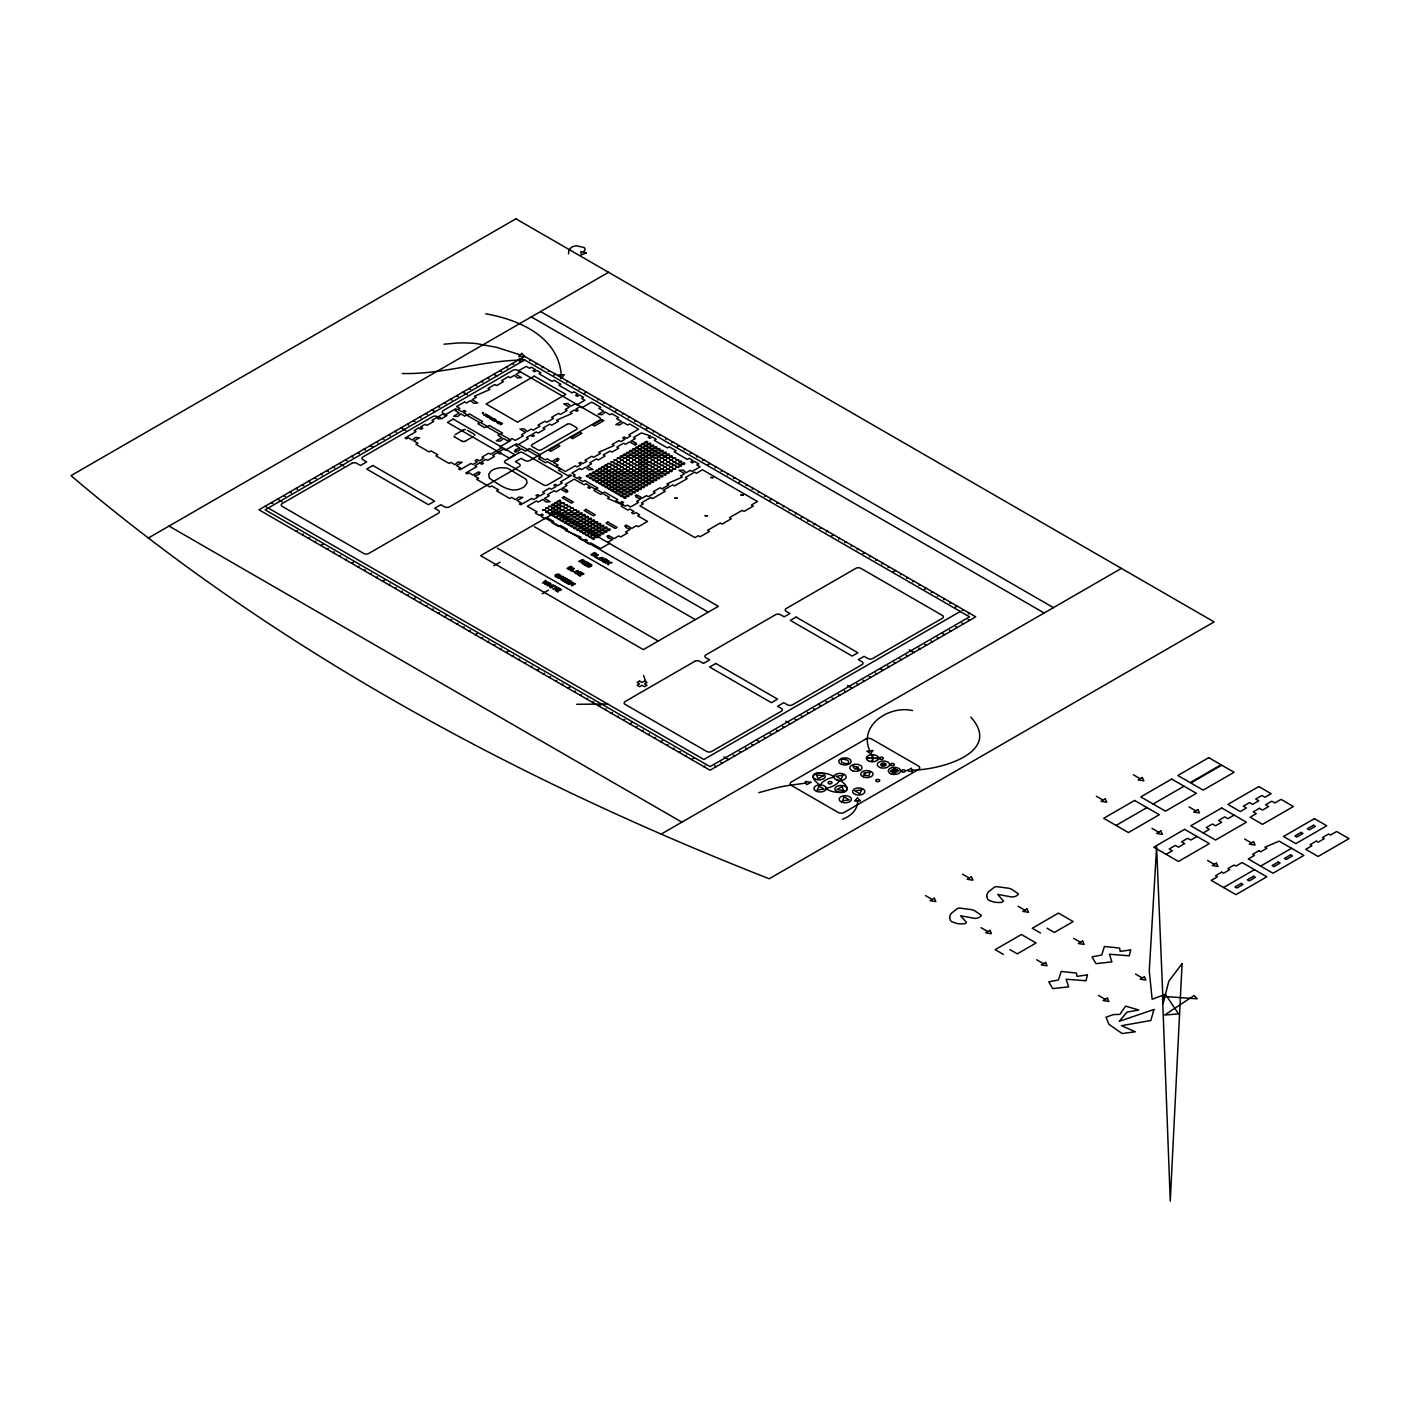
<?xml version="1.0" encoding="UTF-8"?>
<svg xmlns="http://www.w3.org/2000/svg" width="1420" height="1420" viewBox="0 0 1420 1420"><rect width="100%" height="100%" fill="white"/><g stroke="black" fill="none" stroke-linecap="round" stroke-linejoin="round"><path stroke-width="1.5" d="M857.609 800.951C858.071 809.879 850.154 816.482 842.433 819.269M603.145 560.776L605.612 561.876M560.882 578.526L560.545 579.52L561.699 579.378A5.325 3.071 0 0 0 561.841 578.987M581.525 562.036L581.188 562.995L582.36 562.852A5.325 3.071 0 0 0 582.502 562.462M820.547 784.887L821.772 783.006A21.318 12.319 0 0 1 830.629 777.929L833.877 777.184M839.575 780.485L838.332 782.367A21.318 12.319 0 0 1 829.493 787.443L826.245 788.171M861.656 789.822L859.792 793.762L854.804 790.869L861.62 789.804M493.042 418.989C493.929 417.728 489.172 419.237 492.438 420.249L494.55 419.024L493.042 419.006M561.752 377.827L564.237 374.685L558.273 375.004L561.752 377.827L560.509 378.536M583.531 252.281L585.182 249.636L584.401 247.595L576.484 245.784A9.017 5.201 0 0 0 571.195 247.524L568.923 250.08L568.515 253.878M564.095 578.082L561.859 578.401M584.756 561.557L582.519 561.876M571.39 569.42L569.189 569.668M595.228 555.664L593.098 555.894M497.674 421.527L496.379 421.012A2.414 1.385 0 0 0 496.592 421.651L496.716 421.829M489.545 417.107C490.823 414.054 484.025 417.977 489.297 417.267M491.71 418.35C492.917 415.35 486.119 419.219 491.462 418.51M488.995 416.823L487.77 417.125M496.13 421.687L497.337 421.775M575.934 572.029L578.259 570.68L575.544 571.372A7.526 4.349 0 0 0 574.692 571.923M148.337 538.02L608.559 272.303M529.607 360.698L530.849 359.988M535.784 364.265L537.026 363.555M541.978 367.833L543.203 367.123M548.155 371.401L549.38 370.691M482.463 412.457C485.587 412.9 481.433 414.995 482.551 412.741M553.711 375.324L555.557 374.259M455.074 434.68L463.097 430.047M296.052 531.222L297.295 530.512M302.229 534.79L303.472 534.08M566.686 382.104L567.929 381.394M465.174 441.247L473.41 436.49M497.568 423.213L499.751 422.468L498.207 423.586M308.406 538.357L309.649 537.647M572.863 385.672L574.106 384.962M314.583 541.925L315.826 541.197M579.041 389.24L580.283 388.53M320.76 545.493L323.245 544.055M583.993 393.517L586.46 392.097M326.937 549.061L328.18 548.333M333.132 552.628L334.357 551.901M597.589 399.943L598.814 399.233M339.309 556.196L340.534 555.468M603.766 403.511L604.991 402.801M345.486 559.764L346.711 559.036M609.943 407.078L611.168 406.368M351.663 563.332L353.509 562.249M615.499 411.001L617.363 409.918M357.84 566.899L359.082 566.172M622.297 414.214L623.54 413.486M364.017 570.467L365.26 569.74M628.474 417.782L629.717 417.054M370.194 574.017L371.436 573.307M634.651 421.349L635.894 420.622M376.371 577.585L377.613 576.875M640.828 424.917L642.071 424.189M382.548 581.153L385.033 579.733M645.78 429.195L648.248 427.757M388.743 584.721L389.967 584.01M653.2 432.053L654.425 431.325M394.92 588.288L396.144 587.578M659.377 435.62L660.602 434.893M401.097 591.856L402.321 591.146M665.554 439.188L666.779 438.461M407.274 595.424L408.498 594.714M671.731 442.738L672.956 442.028M413.451 598.991L415.297 597.927M677.287 446.679L679.15 445.596M419.628 602.559L420.87 601.849M684.085 449.874L685.327 449.164M493.769 565.781L500.071 562.142M425.805 606.127L427.047 605.417M690.262 453.442L691.504 452.731M431.982 609.695L433.224 608.985M696.439 457.009L697.681 456.299M438.159 613.262L439.401 612.553M702.616 460.577L703.859 459.867M444.353 616.83L446.821 615.41M707.568 464.872L710.035 463.435M450.53 620.398L451.755 619.688M714.988 467.712L716.212 467.002M456.707 623.966L457.932 623.256M721.165 471.28L722.389 470.57M607.849 542.227L612.553 539.511L607.991 537.772L608.772 537.328L606.926 536.263L608.47 535.375L614.097 538.624L618.8 535.89L620.664 536.973L627.462 533.05L625.616 531.985L630.32 529.252L625.776 527.53L626.539 527.068L624.693 526.003L626.238 525.116L631.865 528.364L636.586 525.648L638.432 526.713L647.555 521.459L637.722 515.779L639.586 514.715L635.805 512.531L633.515 513.862L631.598 512.744L633.888 511.431L629.752 509.034L627.906 510.117L621.108 506.195L622.954 505.112L607.511 498.349L609.357 497.266L602.559 493.343L600.713 494.409L593.915 490.486L595.779 489.421L591.625 487.042L589.353 488.356L587.809 487.468L590.081 486.137L585.945 483.759L584.099 484.823L574.266 479.143L565.16 484.415L567.006 485.48L562.302 488.196L566.846 489.935L566.083 490.379L567.911 491.444L566.367 492.332L560.758 489.084L556.036 491.817L554.191 490.734L547.392 494.675L549.238 495.74L544.534 498.455L550.144 501.704L545.99 501.97L542.99 499.343L538.269 502.077L536.423 500.994L527.317 506.266L537.133 511.928L535.287 513.01L539.422 515.389L541.712 514.076L543.256 514.963L540.967 516.294L545.102 518.673M462.884 627.534L464.109 626.823M727.342 474.848L728.566 474.138M609.712 543.31L600.589 548.564L590.773 542.901L588.909 543.966L585.147 541.783L587.436 540.47L585.519 539.369L583.229 540.683L579.094 538.286L580.94 537.221L565.497 530.441L567.343 529.376L560.545 525.453L558.699 526.518L551.901 522.596L553.747 521.53L546.948 517.608M557.563 576.769L557.794 575.65L559.391 576.573L557.936 577.425A3.035 1.757 0 0 1 555.114 576.129A2.68 1.544 0 0 1 555.06 575.366A2.929 1.686 0 0 1 558.539 574.177A2.804 1.615 0 0 1 560.385 575.419L559.196 575.81M469.061 631.101L470.304 630.391M733.519 478.416L734.761 477.706M597.163 558.291L595.938 556.853L598.193 554.688L594.554 556.782L600.962 560.474L603.234 557.528L597.323 558.379M542.245 593.755L548.528 590.116M475.238 634.669L477.084 633.604M739.074 482.339L740.938 481.273M481.416 638.237L482.658 637.527M745.873 485.551L747.115 484.841M487.592 641.804L488.835 641.094M752.05 489.119L753.292 488.409M493.769 645.372L495.012 644.662M758.227 492.687L759.469 491.977M499.947 648.94L501.189 648.23M764.404 496.254L765.646 495.544M506.141 652.508L508.608 651.088M769.356 500.532L771.823 499.112M512.318 656.075L513.543 655.365M776.775 503.39L778 502.68M518.495 659.643L519.72 658.933M782.952 506.958L784.177 506.248M524.672 663.211L525.915 662.501M789.129 510.525L790.372 509.816M530.849 666.779L532.092 666.069M795.306 514.093L796.549 513.383M537.026 670.346L538.89 669.281M800.862 518.016L802.726 516.951M543.203 673.914L544.446 673.204M807.66 521.229L808.903 520.519M549.38 677.482L550.623 676.772M813.837 524.797L815.08 524.087M555.557 681.05L556.8 680.34M820.014 528.364L821.257 527.654M561.752 684.617L562.977 683.908M826.209 531.932L827.434 531.222M567.929 688.185L570.396 686.747M831.144 536.21L833.611 534.79M574.106 691.753L575.331 691.043M838.563 539.067L839.788 538.357M580.283 695.321L581.508 694.611M844.74 542.635L845.965 541.925M586.46 698.889L587.702 698.178M850.917 546.203L852.16 545.493M592.637 702.456L593.879 701.728M857.094 549.771L858.337 549.061M598.814 706.024L600.678 704.941M862.65 553.693L864.514 552.628M604.991 709.592L606.234 708.864M869.448 556.906L870.691 556.196M611.168 713.159L612.41 712.432M875.625 560.474L876.868 559.764M617.363 716.727L618.587 716M881.82 564.042L883.045 563.332M623.54 720.295L624.764 719.567M887.997 567.609L889.222 566.899M629.717 723.863L632.184 722.425M892.931 571.887L895.399 570.467M635.894 727.43L637.118 726.703M900.351 574.745L901.576 574.017M642.071 730.998L643.313 730.27M906.528 578.313L907.77 577.585M648.248 734.548L649.49 733.838M912.705 581.88L913.947 581.153M654.425 738.116L655.667 737.406M918.882 585.448L920.124 584.721M660.602 741.684L662.466 740.619M924.438 589.371L926.302 588.288M666.779 745.251L668.021 744.541M931.236 592.584L932.479 591.856M672.956 748.819L674.198 748.109M937.413 596.151L938.656 595.424M679.15 752.387L680.375 751.677M943.608 599.719L944.832 598.991M685.327 755.955L686.552 755.245M949.785 603.287L951.009 602.559M691.504 759.522L693.972 758.102M954.719 607.565L957.186 606.127M960.275 611.487L703.859 759.522L268.238 508.023M962.139 610.405L963.381 609.695M703.859 766.658L705.101 765.948M968.316 613.972L969.558 613.262M661.188 834.108L1121.409 568.39M1116.049 825.428L1146.952 807.59M1153.129 804.022L1184.031 786.201M1166.104 854.325L1172.281 850.757L1169.193 848.982L1175.369 845.415L1178.458 847.19L1184.635 843.622L1181.546 841.847L1187.723 838.279L1190.812 840.054L1197.007 836.486M1203.184 832.919L1209.361 829.351L1206.272 827.576L1212.449 824.008L1215.538 825.783L1221.715 822.216L1218.626 820.441L1224.803 816.873L1227.892 818.648L1234.069 815.098M1223.561 887.5L1254.463 869.661M1260.64 866.093L1291.543 848.272M577.337 572.863L580.443 571.941L578.49 573.059A7.437 4.295 0 0 1 577.496 573.573M596.471 554.776L595.353 555.06M572.633 568.55L571.497 568.852M490.805 418.296L489.989 418.403M758.795 792.662L776.243 787.869A174.766 100.909 0 0 1 785.97 785.863L805.921 783.059M444.034 344.208L458.021 342.983A76.485 44.162 0 0 1 476.587 343.622L496.876 347.385L520.235 354.876M911.906 770.066C937.573 770.492 1003.514 753.416 970.819 717.118M519.507 360.13C480.031 361.124 441.886 374.56 402.286 373.513M872.909 759.221L871.614 760.818M557.865 574.745L559.16 575.153M576.697 704.284L607.724 704.018M912.545 710.586C889.47 705.066 858.053 725.265 869.821 750.878M872.04 757.215L873.3 755.653M867.247 757.73L867.283 757.73A3.035 1.757 0 0 0 867.939 757.73L870.708 758.333M877.631 758.688L877.666 758.688A3.035 1.757 0 0 0 876.957 758.688L874.223 758.156M485.711 313.82C518.673 319.464 558.273 336.647 561.255 374.844M606.251 560.651L607.139 560.953A2.52 1.455 0 0 0 607.476 560.421A2.467 1.42 0 0 0 604.991 559.072M845.965 759.593L841.243 759.061L841.474 761.759A9.532 5.502 0 0 0 843.906 763.25L848.61 763.765L848.397 761.067A9.532 5.502 0 0 0 845.965 759.593M833.859 776.74C824.984 769.871 801.998 772.391 819.766 784.887M826.262 788.632C835.12 795.502 858.106 792.981 840.356 780.485M568.834 569.491L566.988 568.426L570.663 566.296L572.153 567.148A6.479 3.745 0 0 1 572.721 567.521M593.205 555.273L592.229 554.723L593.826 554.51A5.218 3.017 0 0 1 594.341 554.829M569.296 569.029L568.355 568.497L569.952 568.284A5.218 3.017 0 0 1 570.467 568.621M587.969 566.189L590.081 564.574A4.278 2.467 0 0 1 590.489 564.841M540.594 311.548L1053.445 607.636M531.328 316.891L1044.179 612.996M518.495 359.988L520.039 360.875M968.014 619.51L969.558 620.398M512.318 363.555L513.862 364.443M961.837 623.078L963.381 623.966M506.141 367.123L507.685 368.011M955.642 626.646L957.186 627.534M499.947 370.691L501.491 371.578M949.465 630.214L951.009 631.101M493.769 374.259L496.858 376.034M941.744 632.894L944.832 634.669M487.592 377.827L489.137 378.714M937.111 637.349L938.656 638.237M481.416 381.394L482.96 382.282M930.934 640.917L932.479 641.804M475.238 384.962L476.783 385.849M924.757 644.485L926.302 645.372M469.061 388.53L470.606 389.417M918.58 648.053L920.124 648.94M1133.426 774.823L1140.207 778.728M1189.037 806.933L1195.818 810.838M1244.648 839.025L1251.428 842.947M462.884 392.097L467.517 394.76M909.315 649.827L913.947 652.508M456.707 395.665L458.252 396.553M906.226 655.188L907.77 656.075M497.55 423.195C497.035 420.125 503.976 423.515 498.225 423.586M450.53 399.233L452.075 400.12M900.031 658.756L901.576 659.643M444.353 402.801L445.898 403.688M893.854 662.323L895.399 663.211M438.159 406.368L439.703 407.256M887.678 665.891L889.222 666.779M467.482 430.349L473.925 434.058A2.538 1.473 0 0 1 474.671 435.407M431.982 409.918L435.07 411.711M879.956 668.554L883.045 670.346M1096.364 796.229L1103.127 800.134M1151.975 828.339L1158.738 832.244M1207.568 860.431L1214.348 864.354M425.805 413.486L427.349 414.392M875.323 673.027L876.868 673.914M419.628 417.054L421.172 417.959M454.666 437.005L461.802 441.123M869.146 676.594L870.691 677.482M413.451 420.622L414.995 421.527M862.969 680.162L864.514 681.05M407.274 424.189L408.818 425.095M856.792 683.73L858.337 684.617M401.097 427.757L405.73 430.438M847.527 685.505L852.16 688.185M394.92 431.325L396.464 432.23M545.511 518.176L708.278 612.144M844.421 690.865L845.965 691.753M388.743 434.893L390.287 435.798M838.244 694.416L839.788 695.321M594.696 554.297L593.826 553.8L595.424 553.747M592.193 555.415L590.844 554.634L594.536 552.504L596.027 553.374A6.479 3.745 0 0 1 596.595 553.747M382.548 438.461L384.092 439.366M832.067 697.983L833.611 698.889M534.399 526.731L695.303 619.617M376.371 442.028L377.915 442.933M825.89 701.551L827.434 702.456M581.241 561.255L578.792 561.61L582.466 559.48L584.028 560.367A4.384 2.538 0 0 1 584.774 560.9M370.194 445.596L373.283 447.389M818.168 704.231L821.257 706.024M570.822 568.071L569.952 567.574L571.568 567.521M364.017 449.164L365.561 450.051M813.536 708.686L815.08 709.592M357.84 452.731L359.384 453.619M807.359 712.254L808.903 713.159M351.663 456.299L353.207 457.187M801.182 715.822L802.726 716.727M561.574 577.656L562.817 577.283M560.58 577.762L558.131 578.135L561.823 576.005L563.367 576.893A4.384 2.538 0 0 1 564.113 577.408M345.486 459.867L347.03 460.754M795.005 719.39L796.549 720.295M497.337 548.138L658.241 641.023M339.309 463.435L343.942 466.115M785.721 721.183L790.372 723.863M333.132 467.002L334.676 467.89M782.633 726.525L784.177 727.43M326.937 470.57L328.481 471.458M776.456 730.093L778 730.998M320.76 474.138L322.305 475.025M770.279 733.661L771.823 734.548M314.583 477.706L316.127 478.593M764.102 737.228L765.646 738.116M308.406 481.273L311.495 483.066M756.381 739.909L759.469 741.684M302.229 484.841L303.773 485.729M751.748 744.364L753.292 745.251M296.052 488.409L297.596 489.297M745.571 747.932L747.115 748.819M962.511 874.17L969.292 878.075M1018.122 906.279L1024.903 910.184M1073.733 938.389L1080.514 942.294M1135.521 974.049L1142.301 977.972M1047.002 928.201L1054.35 932.443L1073.165 921.58L1058.486 913.095L1032.233 928.254L1040.487 933.011M289.875 491.977L291.419 492.864M739.394 751.499L740.938 752.387M283.698 495.544L285.242 496.432M733.217 755.067L734.761 755.955M277.521 499.112L282.154 501.792M723.934 756.86L728.566 759.522M271.327 502.68L272.889 503.567M720.845 762.203L722.389 763.09M265.149 506.248L266.694 507.135M714.668 765.77L716.212 766.658M925.449 895.576L932.212 899.481M981.06 927.686L987.823 931.591M1036.671 959.778L1043.434 963.701M1098.459 995.456L1105.221 999.36M1009.939 949.607L1017.27 953.849L1036.085 942.986L1021.406 934.502L995.171 949.66L1003.425 954.418M169.033 526.074L681.884 822.162M583.478 560.758L582.218 561.131A2.769 1.597 0 0 0 582.821 561.433M606.287 559.995L605.151 559.604A2.467 1.42 0 0 0 603.216 560.74M489.35 477.919L488.693 474.227L491.036 471.085A15.371 8.875 0 0 1 494.657 469.008L500.089 467.659L506.461 468.032A8.84 5.094 0 0 1 509.07 469.079L526.234 479.356L527.157 482.818L524.619 486.421A15.371 8.875 0 0 1 521.175 488.409C510.419 493.45 499.645 484.983 491.142 479.41A8.84 5.094 0 0 1 489.35 477.919M643.544 675.441L645.798 681.742M562.16 577.958A2.769 1.597 0 0 1 561.645 577.62M556.853 576.804A1.81 1.047 0 0 1 557.847 574.851M577.549 573.733A2.29 1.331 0 0 1 574.887 572.721M590.507 565.621A2.219 1.278 0 0 1 588.927 566.296M591.625 564.841A4.136 2.378 0 0 0 590.933 564.379L589.584 563.58L585.91 565.71L587.312 566.527A3 1.739 0 0 0 588.838 567.059A3.443 1.988 0 0 0 591.412 565.888M591.767 565.462A2.485 1.438 0 0 1 591.519 565.923M605.594 561.859A2.361 1.367 0 0 1 604.174 562.089M604.068 562.231A2.662 1.526 0 0 1 602.293 560.509A2.662 1.526 0 0 1 604.991 559.249M872.697 759.966A2.503 1.438 0 0 1 871.986 761.457M875.501 758.067A2.503 1.438 0 0 1 877.968 758.404M869.413 758.351A2.503 1.438 0 0 1 866.928 757.996M872.217 756.452A2.503 1.438 0 0 1 872.927 754.961M465.156 441.3A2.308 1.331 0 0 1 461.979 441.034M454.826 436.863A2.236 1.278 0 0 1 453.992 436.171M463.24 429.976A2.538 1.473 0 0 1 465.511 429.568M949.625 917.639L950.495 920.497A7.987 4.615 0 0 0 952.181 921.864L956.512 923.355A18.442 10.65 0 0 0 959.743 923.852L964.517 923.834L966.505 922.503L960.63 915.776L974.83 918.403A7.916 4.562 0 0 0 979.25 917.356L980.9 916.113A3.816 2.201 0 0 0 981.167 915.101L974.404 910.593A42.298 24.424 0 0 0 971.653 909.652L959.618 908.054A8.342 4.81 0 0 0 957.293 908.587L951.098 913.504A26.572 15.336 0 0 0 949.856 916.326L949.625 917.639M986.705 896.233L987.574 899.091A7.987 4.615 0 0 0 989.261 900.457L993.574 901.948A18.442 10.65 0 0 0 996.822 902.463L1001.579 902.428L1003.585 901.096L997.71 894.387L1011.892 896.996A7.916 4.562 0 0 0 1016.33 895.967L1017.962 894.707A3.816 2.201 0 0 0 1018.246 893.695L1011.484 889.186A42.298 24.424 0 0 0 1008.732 888.245L996.698 886.648A8.342 4.81 0 0 0 994.355 887.18L988.16 892.097A26.572 15.336 0 0 0 986.935 894.919L986.705 896.233M1182.079 963.63L1170.257 1201.196L1162.519 996.325L1197.22 998.81L1194.096 995.509L1164.684 1014.998L1178.618 1013.933L1165.376 994.302L1152.135 999.272L1149.277 970.819L1156.608 846.923L1163.122 1003.656L1168.837 981.167L1182.079 963.63M871.259 758.156L873.655 758.262L871.294 758.049M882.335 764.492L884.536 764.546L882.335 764.492M542.635 509.975L545.67 510.153L542.688 509.816M545.724 511.768C548.51 515.123 549.611 508.786 545.724 511.768M545.724 508.2L548.759 508.36L545.777 508.023M548.812 506.407L551.847 506.585L548.865 506.248M548.812 509.975L551.847 510.153L548.865 509.816M548.812 513.543C551.599 516.898 552.699 510.579 548.812 513.543M551.901 504.632C554.705 507.952 555.983 501.668 551.901 504.632M551.901 508.2C554.776 511.519 555.859 505.218 551.901 508.2M551.901 511.768C554.688 515.105 555.788 508.786 551.901 511.768M551.901 515.336C554.688 518.673 555.788 512.354 551.901 515.336M554.989 502.84C558.096 506.07 558.663 499.982 555.007 502.769M554.989 506.407C558.096 509.638 558.663 503.55 555.007 506.319M554.989 509.975C558.024 513.206 558.752 507.082 555.007 509.886M554.989 513.543C558.078 516.827 558.504 510.561 554.989 513.543M554.989 517.111C557.936 520.394 558.965 514.111 554.989 517.111M558.078 501.065C560.9 504.313 562.267 498.118 558.096 500.976M558.078 504.632C561.273 507.81 561.752 501.686 558.096 504.544M558.078 508.2C561.22 511.395 561.841 505.236 558.096 508.111M558.078 511.768C561.255 515.016 561.61 508.697 558.078 511.768M558.078 515.336C561.255 518.584 561.61 512.265 558.078 515.336M558.078 518.903C560.918 522.223 562.054 515.922 558.078 518.903M561.166 502.84L564.219 503.017L561.22 502.68M561.166 506.407L564.219 506.585L561.22 506.248M561.166 509.975L564.219 510.153L561.22 509.816M561.166 513.543C564.326 516.791 564.734 510.543 561.166 513.543M561.166 517.111C563.989 520.466 565.018 514.147 561.166 517.111M561.166 520.678C563.989 524.033 565.018 517.714 561.166 520.678M564.255 504.632L567.308 504.792L564.308 504.455M564.255 508.2L567.308 508.36L564.308 508.023M564.255 511.768C567.414 515.016 567.822 508.75 564.255 511.768M564.255 515.336C567.414 518.584 567.822 512.318 564.255 515.336M564.255 518.903C567.077 522.24 568.106 515.922 564.255 518.903M564.255 522.471C567.077 525.808 568.106 519.489 564.255 522.471M567.343 506.407L570.396 506.585L567.397 506.248M567.343 509.975L570.396 510.153L567.397 509.816M567.343 513.543C570.503 516.791 570.911 510.543 567.343 513.543M567.343 517.111C570.166 520.466 571.195 514.147 567.343 517.111M567.343 520.678C570.166 524.033 571.195 517.714 567.343 520.678M567.343 524.246C570.077 527.601 571.337 521.282 567.343 524.246M570.432 508.2L573.485 508.36L570.485 508.023M570.432 511.768C573.68 515.016 573.928 508.715 570.432 511.768M570.432 515.336C573.68 518.584 573.928 512.283 570.432 515.336M570.432 518.903C573.573 522.169 573.875 515.939 570.432 518.903M570.432 522.471C573.573 525.737 573.875 519.507 570.432 522.471M570.432 526.039C573.538 529.323 573.946 523.039 570.432 526.039M573.52 509.975L576.573 510.153L573.591 509.816M573.52 513.543C576.342 516.862 577.585 510.543 573.52 513.543M573.52 517.111C577.017 520.323 576.502 514.129 573.52 517.111M573.52 520.678C577.017 523.891 576.502 517.697 573.52 520.678M573.52 524.246C576.964 527.477 576.573 521.211 573.52 524.246M573.52 527.814C576.609 531.062 577.194 524.903 573.556 527.725M576.609 511.768C579.413 515.105 580.478 508.804 576.609 511.768M576.609 515.336C579.413 518.673 580.478 512.371 576.609 515.336M576.609 518.903C580.106 522.081 579.75 515.868 576.609 518.903M576.609 522.471C580.106 525.648 579.75 519.436 576.609 522.471M576.609 526.039C580.123 529.234 579.733 522.986 576.609 526.039M576.609 529.607C579.609 532.873 580.265 526.678 576.644 529.518M579.715 513.543C582.502 516.898 583.638 510.579 579.715 513.543M579.715 517.111C583.212 520.288 582.857 514.111 579.715 517.111M579.715 520.678C583.212 523.856 582.857 517.679 579.715 520.678M579.715 524.246C583.229 527.441 582.821 521.229 579.715 524.246M579.715 527.814C582.715 531.08 583.336 524.921 579.733 527.725M579.715 531.382C582.803 534.63 583.194 528.524 579.733 531.293M582.803 515.336C585.59 518.673 586.673 512.371 582.803 515.336M582.803 518.903C585.928 522.152 586.407 515.922 582.803 518.903M586.353 476.073C589.85 479.25 589.477 473.073 586.353 476.073M582.803 522.471C585.928 525.72 586.407 519.489 582.803 522.471M582.803 526.039C585.945 529.287 586.371 523.039 582.803 526.039M582.803 529.607C585.484 532.89 586.975 526.767 582.821 529.518M582.803 533.174C585.998 536.352 586.442 530.317 582.821 533.086M585.892 517.111C588.998 520.359 589.531 514.129 585.892 517.111M589.442 474.28C592.246 477.635 593.329 471.316 589.442 474.28M585.892 520.678C588.998 523.927 589.531 517.697 585.892 520.678M589.442 477.848C592.566 481.096 593.081 474.884 589.442 477.848M585.892 524.246C588.998 527.495 589.531 521.264 585.892 524.246M585.892 527.814C588.519 531.098 590.152 524.992 585.91 527.725M585.892 531.382C588.661 534.683 589.921 528.542 585.91 531.293M585.892 534.949C588.998 538.144 589.655 532.074 585.91 534.861M592.53 472.505C595.317 475.86 596.435 469.523 592.53 472.505M588.981 518.903C592.175 522.116 592.637 515.886 588.981 518.903M592.53 476.073C595.654 479.321 596.187 473.091 592.53 476.073M588.981 522.471C592.175 525.684 592.637 519.454 588.981 522.471M592.53 479.641C595.654 482.889 596.187 476.659 592.53 479.641M588.981 526.039C592.246 529.234 592.53 523.039 588.981 526.039M588.981 529.607C591.785 532.855 593.134 526.731 588.998 529.518M588.981 533.174C592.051 536.405 592.655 530.281 588.998 533.086M588.981 536.742C592.069 539.973 592.619 533.867 588.998 536.653M595.619 470.712C598.406 474.067 599.524 467.748 595.619 470.712M595.619 474.28C598.406 477.635 599.524 471.316 595.619 474.28M592.069 520.678C595.317 523.891 595.637 517.679 592.069 520.678M595.619 477.848C598.832 481.06 599.293 474.83 595.619 477.848M592.069 524.246C595.388 527.441 595.53 521.264 592.069 524.246M595.619 481.416C598.832 484.628 599.293 478.398 595.619 481.416M592.069 527.814C595.051 531.08 595.992 524.832 592.069 527.814M592.069 531.382C595.388 534.612 595.53 528.329 592.069 531.382M592.069 534.949C595.601 538.144 595.14 531.932 592.069 534.949M592.069 538.517C595.53 541.748 595.087 535.482 592.069 538.517M598.725 468.937C601.601 472.256 602.683 465.955 598.725 468.937M598.725 472.505C601.512 475.842 602.595 469.523 598.725 472.505M598.725 476.073C601.973 479.268 602.293 473.073 598.725 476.073M595.158 522.471C598.104 525.737 599.134 519.454 595.158 522.471M598.725 479.641C601.973 482.835 602.293 476.641 598.725 479.641M595.158 526.039C598.139 529.305 599.08 523.039 595.158 526.039M598.725 483.208C601.973 486.403 602.293 480.209 598.725 483.208M595.158 529.607C597.997 532.837 599.258 526.731 595.175 529.518M595.158 533.174C598.21 536.405 598.849 530.281 595.175 533.086M595.158 536.742C598.228 539.973 598.814 533.867 595.175 536.653M601.814 467.144C604.849 470.375 605.577 464.251 601.832 467.056M601.814 470.712C604.884 473.996 605.328 467.712 601.814 470.712M601.814 474.28C604.884 477.564 605.328 471.28 601.814 474.28M601.814 477.848C604.742 481.131 605.79 474.83 601.814 477.848M598.246 524.246C601.228 527.512 602.186 521.246 598.246 524.246M601.814 481.416C604.742 484.699 605.79 478.398 601.814 481.416M598.246 527.814C601.086 531.062 602.346 524.956 598.264 527.725M601.814 484.983C604.796 488.249 605.736 481.983 601.814 484.983M598.246 531.382C600.997 534.648 602.488 528.489 598.264 531.293M598.246 534.949C601.299 538.198 601.938 532.074 598.264 534.861M604.902 465.37C607.991 468.582 608.577 462.494 604.92 465.281M604.902 468.937C607.92 472.168 608.683 466.062 604.92 468.848M604.902 472.505C607.973 475.789 608.417 469.523 604.902 472.505M604.902 476.073C607.724 479.392 608.896 473.073 604.902 476.073M604.902 479.641C607.724 482.96 608.896 476.641 604.902 479.641M601.334 526.039C604.068 529.376 605.328 523.075 601.334 526.039M604.902 483.208C607.724 486.528 608.896 480.209 604.902 483.208M601.334 529.607C603.997 532.89 605.577 526.767 601.352 529.518M604.902 486.776C607.636 490.06 609.003 483.936 604.92 486.687M601.334 533.174C603.979 536.458 605.594 530.334 601.352 533.086M607.991 463.577L611.026 463.754L608.044 463.417M607.991 467.144L611.026 467.322L608.044 466.985M607.991 470.712C611.132 473.96 611.541 467.695 607.991 470.712M607.991 474.28C611.132 477.528 611.541 471.262 607.991 474.28M607.991 477.848C610.795 481.203 611.842 474.884 607.991 477.848M607.991 481.416C610.795 484.77 611.842 478.451 607.991 481.416M604.423 527.814C607.085 531.115 608.665 524.974 604.441 527.725M607.991 484.983C610.724 488.338 611.967 482.019 607.991 484.983M604.423 531.382C607.068 534.666 608.701 528.559 604.441 531.293M607.991 488.551C610.653 491.835 612.215 485.711 608.009 488.462M611.079 461.802L614.115 461.961L611.132 461.624M611.079 465.37L614.115 465.529L611.132 465.192M611.079 468.937L614.115 469.097L611.132 468.76M611.079 472.505C614.239 475.753 614.629 469.487 611.079 472.505M611.079 476.073C613.884 479.41 614.931 473.091 611.079 476.073M611.079 479.641C613.884 482.978 614.931 476.659 611.079 479.641M611.079 483.208C613.884 486.545 614.931 480.226 611.079 483.208M607.511 529.607C610.174 532.89 611.754 526.767 607.529 529.518M611.079 486.776C613.742 490.06 615.304 483.918 611.097 486.687M611.079 490.326C613.706 493.627 615.357 487.504 611.097 490.255M614.168 460.009L617.203 460.186L614.221 459.849M614.168 463.577L617.203 463.754L614.221 463.417M614.168 467.144L617.203 467.322L614.221 466.985M614.168 470.712C617.327 473.96 617.718 467.695 614.168 470.712M614.168 474.28C617.327 477.528 617.718 471.262 614.168 474.28M614.168 477.848C616.972 481.203 618.019 474.884 614.168 477.848M614.168 481.416C616.972 484.77 618.019 478.451 614.168 481.416M614.168 484.983C616.901 488.338 618.144 482.019 614.168 484.983M614.168 488.551C616.83 491.835 618.41 485.711 614.185 488.462M614.168 492.119C616.812 495.403 618.428 489.297 614.185 492.03M617.256 458.234L620.291 458.394L617.309 458.056M617.256 461.802L620.291 461.961L617.309 461.624M617.256 465.37L620.291 465.529L617.309 465.192M617.256 468.937L620.291 469.097L617.309 468.76M617.256 472.505C620.504 475.753 620.735 469.452 617.256 472.505M617.256 476.073C620.398 479.339 620.682 473.108 617.256 476.073M617.256 479.641C620.398 482.906 620.682 476.676 617.256 479.641M617.256 483.208C620.398 486.474 620.682 480.244 617.256 483.208M617.256 490.326C619.936 493.61 621.428 487.522 617.274 490.255M617.256 486.776C619.954 490.06 621.392 483.918 617.274 486.687M617.256 493.894C620.132 497.142 621.303 491.072 617.274 493.823M620.345 456.441C623.007 459.743 624.552 453.566 620.362 456.353M620.345 460.009L623.38 460.186L620.398 459.849M620.345 463.577L623.38 463.754L620.398 463.417M620.345 467.144L623.38 467.322L620.398 466.985M620.345 470.712C623.167 474.031 624.392 467.712 620.345 470.712M620.345 474.28C623.167 477.599 624.392 471.28 620.345 474.28M620.345 477.848C623.824 481.06 623.309 474.866 620.345 477.848M620.345 481.416C623.824 484.628 623.309 478.434 620.345 481.416M620.345 484.983C623.77 488.214 623.398 481.948 620.345 484.983M620.345 488.551C623.416 491.799 624.001 485.64 620.362 488.462M620.345 492.119C623.185 495.367 624.463 489.279 620.362 492.03M623.433 454.666C626.255 457.897 627.64 451.737 623.451 454.578M620.345 495.686C623.114 498.935 624.552 492.829 620.362 495.598M623.433 458.234L626.468 458.394L623.486 458.056M623.433 461.802L626.468 461.961L623.486 461.624M623.433 465.37L626.468 465.529L623.486 465.192M623.433 468.937L626.468 469.097L623.486 468.76M623.433 472.505C626.22 475.842 627.303 469.541 623.433 472.505M623.433 476.073C626.912 479.25 626.575 473.037 623.433 476.073M623.433 479.641C626.912 482.818 626.575 476.605 623.433 479.641M623.433 483.208C626.912 486.385 626.575 480.173 623.433 483.208M623.433 486.776C626.415 490.042 627.072 483.847 623.451 486.687M623.433 490.326C626.628 493.539 626.948 487.415 623.451 490.255M626.522 452.873C629.22 456.157 630.693 450.016 626.539 452.785M623.433 493.894C626.238 497.142 627.604 490.983 623.451 493.823M626.522 456.441C629.184 459.725 630.764 453.601 626.539 456.353M623.433 497.461C626.238 500.71 627.604 494.55 623.451 497.391M626.522 460.009L629.575 460.186L626.575 459.849M626.522 463.577L629.575 463.754L626.575 463.417M626.522 467.144L629.575 467.322L626.575 466.985M626.522 470.712C629.326 474.067 630.444 467.748 626.522 470.712M626.522 474.28C629.326 477.635 630.444 471.316 626.522 474.28M626.522 477.848C630.036 481.025 629.681 474.848 626.522 477.848M626.522 481.416C630.036 484.593 629.681 478.416 626.522 481.416M626.522 484.983C630.054 488.16 629.646 481.966 626.522 484.983M626.522 488.551C629.522 491.817 630.143 485.658 626.539 488.462M629.61 451.098C632.752 454.293 633.356 448.223 629.628 451.01M626.522 492.119C629.291 495.403 630.587 489.261 626.539 492.03M629.61 454.666C632.681 457.879 633.32 451.773 629.628 454.578M626.522 495.686C629.22 498.97 630.693 492.829 626.539 495.598M629.61 458.234L632.663 458.394L629.663 458.056M629.61 461.802L632.663 461.961L629.663 461.624M629.61 465.37L632.663 465.529L629.663 465.192M629.61 468.937L632.663 469.097L629.663 468.76M629.61 472.505C632.415 475.842 633.48 469.541 629.61 472.505M629.61 476.073C632.734 479.321 633.231 473.091 629.61 476.073M629.61 479.641C632.734 482.871 633.231 476.659 629.61 479.641M629.61 483.208C632.734 486.439 633.231 480.226 629.61 483.208M629.61 486.776C632.291 490.06 633.781 483.936 629.628 486.687M632.699 449.306C635.823 452.501 636.462 446.43 632.716 449.235M629.61 490.326C632.361 493.627 633.693 487.504 629.628 490.255M632.699 452.873C635.752 456.104 636.426 449.98 632.716 452.785M629.61 493.894C632.752 497.089 633.356 491.036 629.628 493.823M632.699 456.441C635.698 459.672 636.497 453.548 632.716 456.353M632.699 460.009L635.752 460.186L632.752 459.849M632.699 463.577L635.752 463.754L632.752 463.417M632.699 467.144L635.752 467.322L632.752 466.985M632.699 470.712C635.485 474.067 636.586 467.748 632.699 470.712M632.699 474.28C635.485 477.635 636.586 471.316 632.699 474.28M632.699 477.848C635.805 481.096 636.355 474.866 632.699 477.848M632.699 481.416C635.805 484.664 636.355 478.434 632.699 481.416M632.699 484.983C635.805 488.231 636.355 482.001 632.699 484.983M635.787 447.531C638.858 450.761 639.462 444.637 635.805 447.442M632.699 488.551C635.343 491.835 636.959 485.729 632.716 488.462M635.787 451.098C638.822 454.329 639.515 448.223 635.805 451.01M632.699 492.119C635.911 495.314 636.32 489.243 632.716 492.03M635.787 454.666C638.751 457.932 639.479 451.791 635.805 454.578M635.787 458.234L638.84 458.394L635.841 458.056M635.787 461.802L638.84 461.961L635.841 461.624M635.787 465.37L638.84 465.529L635.841 465.192M635.787 468.937L638.84 469.097L635.841 468.76M635.787 472.505C638.574 475.842 639.692 469.523 635.787 472.505M635.787 476.073C638.982 479.285 639.444 473.037 635.787 476.073M635.787 479.641C638.982 482.853 639.444 476.605 635.787 479.641M635.787 483.208C638.982 486.421 639.444 480.173 635.787 483.208M638.876 445.738C642.443 448.951 641.911 442.703 638.876 445.738M635.787 486.776C638.592 490.024 639.958 483.9 635.805 486.687M638.876 449.306C642.408 452.501 641.947 446.288 638.876 449.306M635.787 490.326C638.609 493.592 639.923 487.45 635.805 490.255M638.876 452.873C642.337 456.104 641.911 449.838 638.876 452.873M638.876 456.441C642.355 459.654 641.875 453.442 638.876 456.441M638.876 460.009C642.088 463.275 642.426 456.991 638.876 460.009M638.876 463.577C641.68 466.896 642.958 460.612 638.876 463.577M638.876 467.144C641.751 470.464 642.834 464.18 638.876 467.144M638.876 470.712C641.68 474.067 642.763 467.748 638.876 470.712M638.876 474.28C641.68 477.635 642.763 471.316 638.876 474.28M638.876 477.848C642.142 481.043 642.443 474.848 638.876 477.848M638.876 481.416C642.142 484.61 642.443 478.416 638.876 481.416M641.964 443.963C644.769 447.211 646.135 441.07 641.982 443.874M638.876 484.983C642.195 488.178 642.355 482.001 638.876 484.983M641.964 447.531C645.035 450.761 645.656 444.637 641.982 447.442M638.876 488.551C641.858 491.817 642.816 485.569 638.876 488.551M641.964 451.098C645 454.329 645.727 448.223 641.982 451.01M641.964 454.666C644.911 457.932 645.674 451.773 641.982 454.578M641.964 458.234C644.68 461.518 646.153 455.394 641.982 458.145M641.964 461.802C645.071 465.014 645.639 458.926 641.982 461.713M641.964 465.37C645.071 468.582 645.639 462.494 641.982 465.281M641.964 468.937C645 472.168 645.745 466.044 641.982 468.848M641.964 472.505C645.053 475.789 645.496 469.505 641.964 472.505M641.964 476.073C644.911 479.339 645.958 473.055 641.964 476.073M641.964 479.641C644.911 482.906 645.958 476.623 641.964 479.641M645.053 442.17C647.893 445.418 649.171 439.312 645.071 442.099M641.964 483.208C644.911 486.474 645.958 480.191 641.964 483.208M645.053 445.738C648.07 448.986 648.816 442.862 645.071 445.667M641.964 486.776C644.822 490.006 646.064 483.9 641.982 486.687M645.053 449.306C648.123 452.554 648.745 446.43 645.071 449.235M645.053 452.873C647.999 456.139 648.78 449.98 645.071 452.785M645.053 456.441C648.07 459.69 648.674 453.601 645.071 456.353M645.053 460.009C647.769 463.293 649.259 457.169 645.071 459.92M645.053 463.577C648.159 466.807 648.745 460.701 645.071 463.488M645.053 467.144C648.088 470.375 648.833 464.251 645.071 467.056M645.053 470.712C648.141 474.014 648.585 467.712 645.053 470.712M645.053 474.28C648.141 477.564 648.585 471.28 645.053 474.28M645.053 477.848C647.999 481.131 649.047 474.83 645.053 477.848M645.053 481.416C647.999 484.699 649.047 478.398 645.053 481.416M648.141 443.963C650.786 447.247 652.419 441.141 648.177 443.874M645.053 484.983C648.035 488.249 648.993 481.983 645.053 484.983M648.141 447.531C650.786 450.814 652.401 444.691 648.177 447.442M648.141 451.098C650.786 454.382 652.401 448.258 648.177 451.01M648.141 454.666C650.715 457.985 652.366 451.826 648.177 454.578M648.141 458.234L651.194 458.394L648.212 458.056M648.141 461.802L651.194 461.961L648.212 461.624M648.141 465.37L651.194 465.529L648.212 465.192M648.141 468.937L651.194 469.097L648.212 468.76M648.141 472.505C651.301 475.753 651.709 469.487 648.141 472.505M648.141 476.073C650.963 479.41 651.993 473.091 648.141 476.073M648.141 479.641C650.963 482.978 651.993 476.659 648.141 479.641M648.141 483.208C650.963 486.545 651.993 480.226 648.141 483.208M651.23 445.738C653.875 449.039 655.49 442.916 651.265 445.667M651.23 449.306C653.999 452.589 655.294 446.483 651.265 449.235M651.23 452.873C653.803 456.193 655.472 450.051 651.265 452.785M651.23 456.441C653.857 459.76 655.365 453.601 651.265 456.353M651.23 460.009L654.283 460.186L651.301 459.849M651.23 463.577L654.283 463.754L651.301 463.417M651.23 467.144L654.283 467.322L651.301 466.985M651.23 470.712C654.389 473.96 654.797 467.695 651.23 470.712M651.23 474.28C654.389 477.528 654.797 471.262 651.23 474.28M651.23 481.416C654.052 484.77 655.082 478.451 651.23 481.416M651.23 477.848C654.052 481.203 655.082 474.884 651.23 477.848M654.318 447.531C656.981 450.814 658.596 444.691 654.354 447.442M654.318 451.098C656.981 454.382 658.596 448.258 654.354 451.01M654.318 454.666C656.892 457.985 658.56 451.826 654.354 454.578M654.318 458.234L657.371 458.394L654.389 458.056M654.318 461.802L657.371 461.961L654.389 461.624M654.318 465.37L657.371 465.529L654.389 465.192M654.318 468.937L657.371 469.097L654.389 468.76M654.318 472.505C657.478 475.753 657.886 469.487 654.318 472.505M654.318 476.073C657.14 479.41 658.17 473.091 654.318 476.073M654.318 479.641C657.14 482.978 658.17 476.659 654.318 479.641M657.424 449.306C660.264 452.554 661.525 446.466 657.442 449.235M657.424 452.873C660.069 456.157 661.684 450.016 657.442 452.785M657.424 456.441C660.122 459.725 661.578 453.566 657.442 456.353M657.424 460.009L660.46 460.186L657.478 459.849M657.424 463.577L660.46 463.754L657.478 463.417M657.424 467.144L660.46 467.322L657.478 466.985M657.424 470.712C660.193 474.031 661.525 467.712 657.424 470.712M657.424 474.28C660.193 477.599 661.525 471.28 657.424 474.28M657.424 477.848C660.548 481.114 660.85 474.901 657.424 477.848M660.513 451.098C663.282 454.347 664.72 448.241 660.531 451.01M660.513 454.666C663.211 457.95 664.684 451.808 660.531 454.578M660.513 458.234L663.548 458.394L660.566 458.056M660.513 461.802L663.548 461.961L660.566 461.624M660.513 465.37L663.548 465.529L660.566 465.192M660.513 468.937L663.548 469.097L660.566 468.76M660.513 472.505C663.317 475.806 664.56 469.505 660.513 472.505M660.513 476.073C663.992 479.268 663.477 473.073 660.513 476.073M663.601 452.873C666.424 456.122 667.791 449.945 663.619 452.785M663.601 456.441C666.388 459.69 667.826 453.512 663.619 456.353M663.601 460.009L666.637 460.186L663.655 459.849M663.601 463.577L666.637 463.754L663.655 463.417M663.601 467.144L666.637 467.322L663.655 466.985M663.601 470.712C666.317 474.067 667.577 467.766 663.601 470.712M663.601 474.28C666.317 477.635 667.577 471.334 663.601 474.28M666.69 454.666C669.495 457.915 670.861 451.737 666.708 454.578M666.69 458.234L669.725 458.394L666.743 458.056M666.69 461.802L669.725 461.961L666.743 461.624M666.69 465.37L669.725 465.529L666.743 465.192M666.69 468.937L669.725 469.097L666.743 468.76M666.69 472.505C669.495 475.842 670.595 469.523 666.69 472.505M669.778 456.441C672.778 459.672 673.559 453.566 669.796 456.353M669.778 460.009L672.814 460.186L669.832 459.849M669.778 463.577L672.814 463.754L669.832 463.417M669.778 467.144L672.814 467.322L669.832 466.985M669.778 470.712C672.565 474.067 673.648 467.748 669.778 470.712M672.867 458.234L675.902 458.394L672.92 458.056M672.867 461.802L675.902 461.961L672.92 461.624M672.867 465.37L675.902 465.529L672.92 465.192M672.867 468.937L675.902 469.097L672.92 468.76M675.955 460.009L678.991 460.186L676.009 459.849M675.955 463.577L678.991 463.754L676.009 463.417M675.955 467.144L678.991 467.322L676.009 466.985M674.855 498.225L677.251 498.296L674.855 498.225M679.044 461.802C681.848 465.121 683.126 458.837 679.044 461.802M679.044 465.37C681.848 468.671 683.126 462.405 679.044 465.37M682.132 463.577C684.848 466.86 686.304 460.737 682.15 463.488M705.119 515.708L707.515 515.851L705.172 515.584M710.692 477.546L713.088 477.67L710.728 477.404M740.974 495.012L743.37 495.083L740.974 494.959M1087.418 974.901L1086.034 980.776L1066.118 979.196L1068.639 986.865L1052.735 988.604L1048.776 981.841L1058.486 979.96L1061.184 971.457L1076.413 973.073L1076.946 976.356L1087.418 974.901M1130.675 949.927L1129.291 955.802L1109.375 954.222L1111.895 961.89L1095.992 963.647L1092.015 956.885L1101.743 954.985L1104.44 946.483L1119.652 948.098L1120.185 951.382L1130.675 949.927M1153.963 1009.496L1150.839 1020.483L1121.445 1025.701L1135.361 1031.772L1122.119 1033.529L1108.878 1024.246L1106.02 1017.181L1113.351 1014.608L1119.883 1014.359L1125.581 1006.123L1138.822 1010.01L1127.001 1012.123L1119.262 1021.299L1153.963 1009.496M609.251 562.639L608.452 564.805L607.458 564.237L608.168 562.657L605.115 562.87L608.789 560.74L607.92 562.125L612.073 562.639L609.251 562.639M870.158 772.214L868.809 775.87L863.253 775.089L865.366 773.882L863.839 772.995L870.158 772.214M573.077 582.502L572.171 584.738L575.278 583.762L571.585 585.892L571.745 583.247L568.657 584.206L573.077 582.502M819.038 786.165L817.174 790.106L824.044 789.041L819.038 786.165M842.93 775.267L841.084 779.207L836.078 776.314L842.912 775.249M844.243 796.975L842.397 800.915L849.249 799.851L844.243 796.975M872.75 750.541L870.797 753.807L866.892 751.198L872.75 750.541M601.973 557.776L600.128 558.308L601.973 557.776M487.184 414.782L486.208 415.936L488.16 415.332L486.048 416.557L486.385 415.048L483.776 415.243L485.888 414.019L484.841 415.155L487.184 414.782M857.449 797.951L854.627 801.004L860.609 800.898L857.449 797.951M546.895 582.395L544.836 584.383L550.232 583.247L546.363 583.993L548.315 582.129L544.179 582.679L546.185 580.904L545.404 580.46L542.547 583.052L546.895 582.395M521.797 353.385L518.691 356.349L524.672 356.42L975.735 616.83L710.035 770.226L258.973 509.816L524.672 356.42L521.797 353.385M515.886 218.804L71 475.647C277.131 650.697 518.3 780.272 769.214 878.767L1214.1 621.907L515.886 218.804M524.672 359.988L265.149 509.816L710.035 766.658L969.558 616.83L524.672 359.988L519.365 358.408L519.649 361.851L524.672 359.988M351.84 463.328L282.207 503.532A3.497 2.023 0 0 0 282.207 506.39L363.768 553.481A3.497 2.023 0 0 0 368.703 553.481L438.354 513.277A3.497 2.023 0 0 0 438.354 510.419L434.644 508.289L440.821 504.721L444.531 506.851A3.497 2.023 0 0 0 449.465 506.851L519.116 466.647A3.497 2.023 0 0 0 519.116 463.79L515.407 461.66L521.14 458.341L524.85 460.471A3.497 2.023 0 0 0 529.802 460.471L599.435 420.267A3.497 2.023 0 0 0 599.435 417.427L517.874 370.336A3.497 2.023 0 0 0 512.922 370.336L443.288 410.54A3.497 2.023 0 0 0 443.288 413.397L446.998 415.527L441.247 418.847L437.555 416.699A3.497 2.023 0 0 0 432.603 416.699L362.97 456.903A3.497 2.023 0 0 0 362.97 459.76L366.68 461.908L360.485 465.476L356.793 463.328A3.497 2.023 0 0 0 351.84 463.328M418.705 427.988L414.143 430.615L416.007 431.68L405.037 438.017L406.439 438.833L408.286 437.75L412.315 440.076L415.314 437.449L419.486 437.715L413.859 440.963L417.87 443.288L416.007 444.353L429.142 451.933L430.988 450.868L437.786 454.791L435.922 455.855L449.057 463.435L450.903 462.352L454.933 464.677L457.932 462.05L462.086 462.334L456.459 465.565L460.488 467.89L458.624 468.955L460.027 469.772L470.996 463.435L472.842 464.5L477.404 461.873L475.114 460.559L476.978 459.494L479.25 460.808L483.812 458.181L481.966 457.098L488.764 453.175L490.61 454.258L501.579 447.921L499.733 446.856L510.703 440.519L509.283 439.703L507.437 440.768L503.408 438.461L500.408 441.087L496.254 440.803L501.863 437.555L497.852 435.248L499.716 434.183L486.598 426.603L484.735 427.668L477.954 423.746L479.8 422.681L466.683 415.101L464.819 416.166L460.808 413.859L457.79 416.486L453.637 416.202L459.263 412.954L455.252 410.646L457.098 409.581L455.696 408.765L444.726 415.101L442.88 414.036L438.318 416.663L440.608 417.977L438.762 419.042L436.472 417.728L431.911 420.355L433.774 421.438L426.976 425.361L425.112 424.278L420.551 426.923L422.84 428.236L420.995 429.301L418.705 427.988M464.589 401.949L456.619 406.546L459.867 408.427L458.021 409.492L461.997 411.8L464.287 410.469L465.92 411.409L463.63 412.741L467.606 415.03L469.452 413.948L482.569 421.527L480.723 422.592L487.504 426.515L489.367 425.45L502.485 433.029L500.639 434.094L510.206 439.632L512.07 438.549L515.318 440.431L523.288 435.833L521.442 434.768L525.577 432.372L519.951 429.124L524.104 428.858L527.122 431.485L531.258 429.089L533.121 430.154L539.902 426.231L538.056 425.166L544.854 421.243L546.7 422.308L553.498 418.385L551.652 417.32L558.451 413.397L560.297 414.462L567.095 410.54L565.249 409.475L569.384 407.078L563.758 403.83L567.929 403.564L570.929 406.191L575.064 403.795L576.928 404.86L584.898 400.262L581.632 398.381L583.496 397.316L579.52 395.026L577.23 396.34L575.615 395.417L577.904 394.086L573.911 391.796L572.065 392.861L558.947 385.281L560.793 384.216L553.995 380.294L552.149 381.359L539.032 373.779L540.878 372.714L536.92 370.425L534.63 371.756L532.997 370.798L535.287 369.484L531.311 367.194L529.447 368.259L526.199 366.378L518.229 370.975L520.075 372.058L515.939 374.436L521.548 377.684L517.395 377.968L514.395 375.341L510.295 377.702L508.396 376.655L501.597 380.578L503.461 381.643L496.663 385.565L494.799 384.5L488.001 388.423L489.865 389.488L474.422 396.269L476.268 397.334L472.132 399.73L477.759 402.978L473.588 403.245L470.588 400.617L466.434 403.014L464.589 401.949M372.856 465.476L366.68 469.044L428.467 504.721L434.644 501.153L372.856 465.476M453.175 419.095L447.442 422.414L509.23 458.092L514.963 454.773L453.175 419.095M534.293 376.158L486.101 403.99L517.608 422.184L565.799 394.352L534.293 376.158M494.994 419.29L492.882 420.498L494.976 420.746C492.456 422.84 499.059 418.989 495.367 420.515L494.994 419.29M501.118 422.823L500.408 424.846L502.52 423.621L501.118 422.823M479.57 462.938L474.848 465.653L476.694 466.736L465.724 473.055L467.127 473.872L468.99 472.807L473.02 475.114L478.629 471.866L480.173 472.771L478.345 473.836L479.108 474.28L474.564 476.019L478.575 478.327L476.712 479.392L489.829 486.971L491.675 485.906L498.473 489.829L496.627 490.894L509.744 498.473L511.591 497.408L515.62 499.716L518.62 497.089L522.791 497.373L517.164 500.621L521.175 502.928L519.329 503.993L520.732 504.81L531.683 498.473L533.547 499.556L538.269 496.822L535.979 495.509L537.523 494.604L539.813 495.935L544.517 493.219L542.653 492.154L549.451 488.214L551.315 489.297L556.054 486.545L553.782 485.232L555.327 484.344L557.598 485.658L562.284 482.96L560.421 481.895L571.39 475.558L569.988 474.741L568.142 475.824L558.557 470.286L560.403 469.221L547.286 461.642L545.44 462.707L538.641 458.784L540.487 457.719L527.37 450.14L525.524 451.223L521.513 448.897L515.886 452.146L514.342 451.258L516.188 450.193L515.407 449.749L519.968 448.01L515.939 445.685L517.803 444.62L516.401 443.803L505.431 450.14L503.585 449.075L498.899 451.773L501.189 453.086L499.645 453.974L497.355 452.661L492.616 455.394L494.462 456.477L487.663 460.399L485.817 459.334L481.114 462.05L483.403 463.364L481.859 464.251L479.57 462.938M530.512 435.283L526.394 437.644L528.258 438.727L518.424 444.389L527.548 449.661L529.394 448.578L540.363 454.915L538.517 455.98L545.298 459.92L547.161 458.837L551.865 461.571L557.492 458.323L559.036 459.21L557.19 460.275L557.971 460.719L553.409 462.459L558.131 465.174L556.267 466.239L565.391 471.511L575.207 465.831L577.07 466.896L581.17 464.535L578.881 463.204L580.478 462.299L582.75 463.612L586.886 461.234L585.04 460.169L591.838 456.246L593.684 457.311L600.482 453.388L598.636 452.305L614.079 445.543L612.215 444.46L619.014 440.537L620.877 441.62L624.96 439.259L622.67 437.928L624.285 437.005L626.575 438.318L630.693 435.94L628.847 434.875L638.663 429.195L629.557 423.941L627.693 425.006L622.972 422.29L619.972 424.917L615.818 424.651L621.428 421.403L616.724 418.687L618.587 417.604L611.789 413.681L609.943 414.746L605.222 412.031L602.222 414.658L598.051 414.392L603.678 411.143L598.974 408.427L600.82 407.345L591.714 402.091L581.88 407.753L580.034 406.688L575.899 409.067L578.188 410.38L576.573 411.321L574.284 410.007L570.201 412.35L572.065 413.433L556.604 420.214L558.468 421.279L551.67 425.201L549.824 424.136L543.026 428.059L544.872 429.124L538.073 433.047L536.227 431.982L532.092 434.36L534.381 435.692L532.802 436.597L530.512 435.283M567.148 424.314L532.251 444.478A2.627 1.509 0 0 0 532.251 446.608L537.718 449.767A2.627 1.509 0 0 0 541.428 449.767L576.325 429.621A2.627 1.509 0 0 0 576.325 427.473L570.858 424.314A2.627 1.509 0 0 0 567.148 424.314M519.17 452.678L505.289 460.684A2.627 1.509 0 0 0 505.289 462.831L543.7 485.001A2.627 1.509 0 0 0 547.41 485.001L561.291 476.978A2.627 1.509 0 0 0 561.291 474.848L522.879 452.678A2.627 1.509 0 0 0 519.17 452.678M558.096 444.939L548.83 450.282L550.676 451.347L559.941 446.004L558.096 444.939M580.017 432.266L570.751 437.626L572.597 438.691L581.88 433.348L580.017 432.266M601.956 419.61L592.672 424.97L594.536 426.036L603.802 420.675L601.956 419.61M579.839 468.493L571.87 473.091L575.153 474.99L573.307 476.055L577.194 478.309L579.484 476.996L581.153 477.954L578.881 479.285L582.875 481.593L584.738 480.528L597.82 488.072L595.956 489.137L602.754 493.059L604.618 491.994L617.735 499.574L615.889 500.639L619.794 502.911L622.084 501.579L623.699 502.52L621.41 503.834L625.457 506.177L627.321 505.112L630.569 506.976L638.538 502.378L636.675 501.313L640.828 498.917L636.266 497.178L637.047 496.734L635.202 495.669L636.746 494.781L642.372 498.029L646.508 495.633L648.354 496.698L655.153 492.775L653.306 491.71L660.105 487.788L661.951 488.853L668.749 484.93L666.903 483.865L682.346 477.084L680.482 476.019L684.635 473.623L679.009 470.375L683.162 470.109L686.179 472.736L690.315 470.339L692.161 471.422L700.131 466.807L696.883 464.926L698.746 463.861L694.699 461.535L692.41 462.849L690.794 461.908L693.084 460.595L689.161 458.341L687.316 459.405L674.18 451.826L676.044 450.761L669.246 446.839L667.382 447.904L654.283 440.342L656.129 439.259L652.153 436.969L649.863 438.283L648.194 437.324L650.484 435.993L641.432 432.923L633.462 437.52L635.326 438.602L631.172 440.981L635.734 442.72L634.953 443.164L636.799 444.229L635.255 445.117L629.628 441.886L625.545 444.247L623.646 443.2L616.848 447.123L618.694 448.188L611.896 452.11L610.05 451.045L603.251 454.968L605.115 456.033L598.317 459.956L596.453 458.891L589.655 462.813L591.519 463.896L587.383 466.275L592.992 469.523L588.838 469.789L585.839 467.162L581.685 469.559L579.839 468.493M564.024 496.734L562.178 497.799L571.443 503.159L573.289 502.094L564.024 496.734M555.61 512.354L480.599 555.646L643.366 649.615L718.36 606.322L555.61 512.354M585.945 509.389L584.099 510.472L593.365 515.815L595.228 514.75L585.945 509.389M607.884 522.063L606.038 523.128L615.304 528.471L617.15 527.406L607.884 522.063M650.733 497.515L641.467 502.875L643.313 503.94L639.958 505.875L694.948 537.63L698.303 535.695L700.166 536.76L709.432 531.399L707.568 530.334L720.242 523.022L722.088 524.104L731.353 518.744L729.507 517.679L742.163 510.366L744.027 511.431L753.292 506.088L751.428 505.023L757.481 501.526L702.492 469.772L696.439 473.268L694.593 472.185L685.327 477.546L687.173 478.611L674.518 485.924L672.654 484.859L663.389 490.202L665.252 491.284L652.579 498.58L650.733 497.515M574.337 568.462L570.698 570.556L573.911 571.71L572.065 570.645L574.337 568.462M586.176 561.61L582.502 563.74L585.288 565.355L583.868 563.829L587.33 563.935L585.501 562.888L586.318 562.409L588.909 563.19L586.176 561.61M550.605 583.46L546.913 585.572L550.765 585.928L549.895 587.294L553.587 585.164L549.913 584.721L550.605 583.46M565.533 578.135L561.841 580.265L564.628 581.88L563.207 580.354L566.669 580.46L564.841 579.413L565.657 578.934L568.248 579.715L565.533 578.135M554.297 585.572L550.605 587.702L554.297 585.572M555.486 586.265L555.93 587.241L552.877 589.016L558.379 587.951L555.486 586.265M581.224 572.384L577.532 574.514L580.318 576.129L578.916 574.585L582.36 574.709L580.531 573.644L581.348 573.183L583.939 573.964L581.224 572.384M568.941 580.106L565.249 582.235L568.035 583.851L566.633 582.324L570.077 582.431L568.248 581.384L569.065 580.904L571.656 581.685L568.941 580.106M558.859 588.217L555.184 590.347L557.971 591.962L556.551 590.436L560.012 590.542L558.184 589.495L559.001 589.016L561.592 589.797L558.859 588.217M639.603 681.032L637.136 682.452L639.586 683.872L637.136 685.292L639.603 686.712L642.053 685.292L644.52 686.712L646.987 685.292L644.538 683.872L646.987 682.452L644.52 681.032L642.053 682.452L639.603 681.032M694.77 661.329L625.137 701.533A3.497 2.023 0 0 0 625.137 704.373L706.698 751.464A3.497 2.023 0 0 0 711.633 751.464L781.284 711.26A3.497 2.023 0 0 0 781.284 708.403L777.574 706.272L783.751 702.705L787.461 704.835A3.497 2.023 0 0 0 792.395 704.835L862.047 664.631A3.497 2.023 0 0 0 862.047 661.791L858.337 659.643L864.07 656.324L867.78 658.472A3.497 2.023 0 0 0 872.732 658.472L942.365 618.268A3.497 2.023 0 0 0 942.365 615.41L860.804 568.319A3.497 2.023 0 0 0 855.852 568.319L786.218 608.523A3.497 2.023 0 0 0 786.218 611.381L789.928 613.511L784.177 616.83L780.485 614.7A3.497 2.023 0 0 0 775.533 614.7L705.9 654.904A3.497 2.023 0 0 0 705.9 657.762L709.609 659.892L703.415 663.459L699.723 661.329A3.497 2.023 0 0 0 694.77 661.329M715.786 663.459L709.609 667.027L771.397 702.705L777.574 699.137L715.786 663.459M796.105 617.079L790.372 620.398L852.16 656.075L857.893 652.756L796.105 617.079M865.792 739.039L791.348 782.012A4.153 2.396 0 0 0 791.348 785.42L838.208 812.471A4.153 2.396 0 0 0 844.101 812.471L918.545 769.48A4.153 2.396 0 0 0 918.545 766.09L871.685 739.039A4.153 2.396 0 0 0 865.792 739.039M823.192 775.835L818.186 778.71L816.322 774.77L823.192 775.835M855.852 768.468L854.84 769.054L852.657 765.877L858.141 767.137L857.13 767.723L859.242 768.948L857.964 769.675L855.852 768.468M841.936 786.662L836.93 789.538L843.764 790.62L841.936 786.662M894.653 768.468L890.216 771.024L891.671 771.859L896.091 769.303L894.653 768.468M897.174 769.924L892.736 772.48L894.192 773.314L898.611 770.758L897.174 769.924M1105.239 798.91L1101.015 801.359L1106.783 802.247L1105.239 798.91M1142.319 777.503L1138.094 779.953L1143.863 780.84L1142.319 777.503M934.324 898.256L930.1 900.706L935.869 901.593L934.324 898.256M971.404 876.85L967.18 879.299L972.948 880.187L971.404 876.85M1134.598 800.454L1103.695 818.293L1128.421 832.564L1159.306 814.725L1134.598 800.454M1171.66 779.065L1140.775 796.904L1165.483 811.157L1196.385 793.336L1171.66 779.065M1208.739 757.659L1177.837 775.497L1190.208 782.633L1221.093 764.794L1208.739 757.659M1221.715 765.149L1190.812 782.988L1203.184 790.123L1234.069 772.285L1221.715 765.149M1160.85 831.019L1156.625 833.451L1162.394 834.356L1160.85 831.019M1197.93 809.613L1193.705 812.062L1199.474 812.95L1197.93 809.613M989.935 930.366L985.711 932.816L991.48 933.703L989.935 930.366M1027.015 908.96L1022.79 911.409L1028.559 912.297L1027.015 908.96M1184.635 829.351L1153.75 847.19L1178.458 861.461L1209.361 843.622L1184.635 829.351M1221.715 807.962L1190.812 825.783L1215.538 840.054L1246.423 822.216L1221.715 807.962M1258.794 786.556L1227.892 804.394L1240.246 811.53L1246.423 807.962L1243.334 806.169L1249.511 802.602L1252.618 804.394L1258.794 800.827L1255.706 799.034L1261.883 795.466L1264.971 797.259L1271.149 793.691L1258.794 786.556M1259.398 808.317L1253.221 811.885L1256.309 813.66L1250.132 817.228L1262.486 824.363L1293.389 806.524L1281.035 799.389L1274.858 802.957L1271.77 801.182L1265.593 804.749L1268.681 806.524L1262.486 810.092L1259.398 808.317M1216.461 863.129L1212.236 865.561L1218.005 866.466L1216.461 863.129M1253.541 841.723L1249.298 844.154L1255.085 845.06L1253.541 841.723M1045.546 962.476L1041.321 964.908L1047.09 965.813L1045.546 962.476M1082.626 941.069L1078.401 943.519L1084.17 944.406L1082.626 941.069M1221.715 872.164L1215.538 875.732L1217.384 876.797L1211.207 880.365L1235.932 894.635L1266.818 876.797L1242.109 862.543L1235.932 866.093L1234.069 865.028L1227.892 868.596L1229.755 869.661L1223.561 873.229L1221.715 872.164M1258.794 850.757L1252.618 854.325L1254.463 855.408L1248.286 858.976L1272.994 873.229L1303.897 855.408L1279.171 841.137L1264.971 847.19L1266.818 848.272L1260.64 851.84L1258.794 850.757M1314.405 818.648L1283.503 836.486L1295.856 843.622L1326.759 825.783L1314.405 818.648M1301.111 832.386L1294.933 835.954L1296.78 837.037L1302.974 833.469L1301.111 832.386M1313.465 825.251L1307.287 828.818L1309.151 829.901L1315.328 826.333L1313.465 825.251M1241.187 883.4L1234.992 886.967L1236.856 888.05L1243.032 884.482L1241.187 883.4M1253.541 876.264L1247.363 879.832L1249.209 880.915L1255.386 877.347L1253.541 876.264M1278.248 861.993L1272.071 865.561L1273.918 866.644L1280.112 863.076L1278.248 861.993M1290.602 854.858L1284.426 858.425L1286.289 859.508L1292.466 855.941L1290.602 854.858M1316.251 841.137L1310.074 844.705L1311.92 845.77L1305.743 849.337L1318.097 856.473L1349 838.634L1336.646 831.499L1330.469 835.066L1328.605 834.001L1322.428 837.569L1324.292 838.634L1318.097 842.202L1316.251 841.137M1107.334 998.154L1103.109 1000.585L1108.878 1001.49L1107.334 998.154M1144.413 976.747L1140.189 979.179L1145.958 980.084L1144.413 976.747M810.944 782.331L806.649 784.727L805.193 781.39L810.944 782.331M911.427 768.362L906.794 770.528L912.368 771.77L911.427 768.362M586.194 253.062L581.153 254.943L580.869 251.482L586.194 253.062M891.281 773.971A6.177 3.568 0 0 0 900.599 770.918A6.177 3.568 0 0 0 891.37 767.794A6.177 3.568 0 0 0 891.281 773.971M902.357 771.93A1.988 1.154 0 0 0 905.356 770.936A1.988 1.154 0 0 0 902.392 769.924A1.988 1.154 0 0 0 902.357 771.93M855.621 794.561A6.177 3.568 0 0 0 864.922 791.508A6.177 3.568 0 0 0 855.71 788.384A6.177 3.568 0 0 0 855.621 794.561M852.781 770.829A6.177 3.568 0 0 0 862.082 767.794A6.177 3.568 0 0 0 852.87 764.652A6.177 3.568 0 0 0 852.781 770.829M891.37 765.575A1.988 1.154 0 0 0 894.369 764.599A1.988 1.154 0 0 0 891.405 763.587A1.988 1.154 0 0 0 891.37 765.575M880.311 767.616A6.177 3.568 0 0 0 889.612 764.581A6.177 3.568 0 0 0 880.4 761.439A6.177 3.568 0 0 0 880.311 767.616M816.66 791.419A6.177 3.568 0 0 0 826.245 788.668A6.177 3.568 0 0 0 817.352 785.242A6.177 3.568 0 0 0 816.66 791.419M837.906 792.094A6.177 3.568 0 0 0 847.225 789.058A6.177 3.568 0 0 0 837.995 785.917A6.177 3.568 0 0 0 837.906 792.094M829.049 783.68A1.988 1.154 0 0 0 832.049 782.686A1.988 1.154 0 0 0 829.085 781.692A1.988 1.154 0 0 0 829.049 783.68M882.068 765.895A2.698 1.562 0 0 0 886.151 764.563A2.698 1.562 0 0 0 882.104 763.197A2.698 1.562 0 0 0 882.068 765.895M876.743 781.497A1.988 1.154 0 0 0 879.743 780.521A1.988 1.154 0 0 0 876.779 779.509A1.988 1.154 0 0 0 876.743 781.497M842.166 802.318A6.177 3.568 0 0 0 851.467 799.283A6.177 3.568 0 0 0 842.255 796.141A6.177 3.568 0 0 0 842.166 802.318M869.324 761.28A6.177 3.568 0 0 0 878.625 758.245A6.177 3.568 0 0 0 869.413 755.103A6.177 3.568 0 0 0 869.324 761.28M880.4 759.238A1.988 1.154 0 0 0 883.4 758.262A1.988 1.154 0 0 0 880.418 757.25A1.988 1.154 0 0 0 880.4 759.238M836.895 780.006A6.177 3.568 0 0 0 846.213 776.953A6.177 3.568 0 0 0 836.984 773.829A6.177 3.568 0 0 0 836.895 780.006M863.768 777.166A6.177 3.568 0 0 0 873.069 774.131A6.177 3.568 0 0 0 863.857 770.989A6.177 3.568 0 0 0 863.768 777.166M841.51 764.386A6.177 3.568 0 0 0 851.095 761.653A6.177 3.568 0 0 0 842.184 758.227A6.177 3.568 0 0 0 841.51 764.386M815.648 779.314A6.177 3.568 0 0 0 825.233 776.562A6.177 3.568 0 0 0 816.34 773.154A6.177 3.568 0 0 0 815.648 779.314"/></g></svg>
